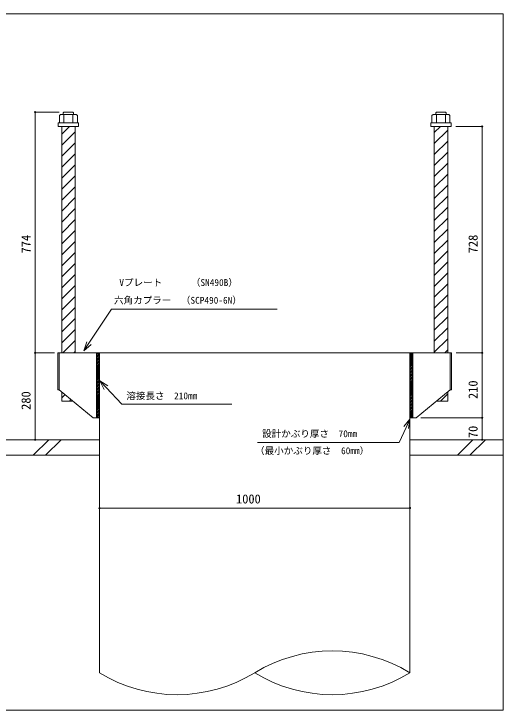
# Model space of a CAD drawing. Units: millimetres, scale not verified. Extents: x -10118 to 10118, y -9578 to 9578.
# Drawn here: x -1893 to -318, y -2558 to -318 of the extents above; entities that cross this region are included whole.
import ezdxf
from ezdxf.enums import TextEntityAlignment as Align

# ---------------------------------------------------------------- set-up
doc = ezdxf.new("R2010")
doc.units = ezdxf.units.MM
doc.header["$LTSCALE"] = 2
for name, color, linetype, lineweight in [('0-1_01_KUI', 5, 'Continuous', 18), ('0-4_09_SUNPO', 3, 'Continuous', 18), ('0-6_02_KANAMONO', 6, 'Continuous', 18), ('0-7_10_WAKU', 4, 'Continuous', 18), ('0-9_03_ANCHOR', 2, 'Continuous', 18)]:
    doc.layers.add(name, color=color, linetype=linetype, lineweight=lineweight)
doc.styles.add('ＭＳ ゴシック', font='')
doc.styles.get('ＭＳ ゴシック').set_extended_font_data('MS Gothic')

msp = doc.modelspace()

# ---------------------------------------------------------------- linework, layer by layer
at = {"layer": '0-1_01_KUI'}
for p, q in [((-1617.673, -1407.673), (-617.673, -1407.673)), ((-1617.673, -1407.673), (-1617.673, -2437.673)), ((-617.673, -1407.673), (-617.673, -2437.673))]:
    msp.add_line(p, q, dxfattribs=at)
at = {"layer": '0-1_01_KUI', "color": 2}
for p, q in [((-1917.673, -1687.673), (-1617.673, -1687.673)), ((-317.673, -1687.673), (-617.673, -1687.673)), ((-1917.673, -1737.673), (-1617.673, -1737.673)), ((-317.673, -1737.673), (-617.673, -1737.673))]:
    msp.add_line(p, q, dxfattribs=at)
at = {"layer": '0-1_01_KUI', "color": 4}
for p, q in [((-1781.119, -1687.673), (-1831.119, -1737.673)), ((-1740.962, -1687.673), (-1790.962, -1737.673)), ((-414.624, -1687.673), (-464.624, -1737.673)), ((-374.467, -1687.673), (-424.467, -1737.673))]:
    msp.add_line(p, q, dxfattribs=at)
at = {"layer": '0-1_01_KUI'}
for centre, radius, start, end in [((-867.673, -2845.92), 478.712, 58.51775, 121.48225), ((-1367.673, -2029.426), 478.713, 238.51779, 301.48223), ((-867.673, -2029.426), 478.712, 238.51776, 301.48221)]:
    msp.add_arc(centre, radius, start, end, dxfattribs=at)
at = {"layer": '0-4_09_SUNPO'}
for p, q in [((-1747.302, -633.673), (-1824.943, -633.673)), ((-1824.943, -1407.673), (-1824.943, -633.673)), ((-470.173, -679.673), (-385.136, -679.673)), ((-385.136, -1407.673), (-385.136, -679.673)), ((-1668.157, -1401.961), (-1651.547, -1376.978)), ((-1766.737, -1407.673), (-1824.943, -1407.673)), ((-1824.943, -1687.673), (-1824.943, -1407.673)), ((-1762.673, -1407.673), (-1824.943, -1407.673)), ((-468.61, -1407.673), (-385.136, -1407.673)), ((-468.61, -1407.673), (-385.136, -1407.673)), ((-385.136, -1617.673), (-385.136, -1407.673)), ((-1616.857, -1498.461), (-1596.168, -1520.186)), ((-617.673, -1621.378), (-630.131, -1648.669)), ((-582.673, -1617.673), (-385.136, -1617.673)), ((-582.673, -1617.673), (-385.136, -1617.673)), ((-385.136, -1687.673), (-385.136, -1617.673)), ((-1632.673, -1687.673), (-1824.943, -1687.673)), ((-602.673, -1687.673), (-385.136, -1687.673)), ((-1617.673, -1892.673), (-1617.673, -1907.673)), ((-617.673, -1892.673), (-617.673, -1907.673)), ((-617.673, -1907.673), (-1617.673, -1907.673))]:
    msp.add_line(p, q, dxfattribs=at)
for points in [[(-1651.547, -1376.978), (-1579.133, -1268.056), (-1044.862, -1268.056)], [(-1644.853, -1381.429), (-1668.157, -1401.961), (-1658.241, -1372.528)], [(-1601.99, -1525.73), (-1616.857, -1498.461), (-1590.347, -1514.643)], [(-1596.168, -1520.186), (-1545.531, -1573.362), (-1191.092, -1573.362)], [(-637.444, -1645.331), (-617.673, -1621.378), (-622.818, -1652.007)], [(-630.131, -1648.669), (-651.864, -1696.279), (-1108.756, -1696.279)]]:
    msp.add_lwpolyline(points, dxfattribs=at)
for centre, start, end in [((-1824.943, -633.673), 90, 270), ((-1824.943, -633.673), 270, 90), ((-385.136, -679.673), 90, 270), ((-385.136, -679.673), 270, 90), ((-1824.943, -1407.673), 90, 270), ((-1824.943, -1407.673), 90, 270), ((-1824.943, -1407.673), 270, 90), ((-1824.943, -1407.673), 270, 90), ((-385.136, -1407.673), 90, 270), ((-385.136, -1407.673), 90, 270), ((-385.136, -1407.673), 270, 90), ((-385.136, -1407.673), 270, 90), ((-385.136, -1617.673), 90, 270), ((-385.136, -1617.673), 90, 270), ((-385.136, -1617.673), 270, 90), ((-385.136, -1617.673), 270, 90), ((-1824.943, -1687.673), 90, 270), ((-1824.943, -1687.673), 270, 90), ((-385.136, -1687.673), 90, 270), ((-385.136, -1687.673), 270, 90), ((-1617.673, -1907.673), 0, 180), ((-1617.673, -1907.673), 180, 0), ((-617.673, -1907.673), 0, 180), ((-617.673, -1907.673), 180, 0)]:
    msp.add_arc(centre, 1.875, start, end, dxfattribs=at)
at = {"layer": '0-6_02_KANAMONO'}
for p, q in [((-1751.737, -1407.673), (-1747.673, -1407.673)), ((-1751.737, -1407.673), (-1751.737, -1527.673)), ((-1747.673, -1407.673), (-1617.673, -1407.673)), ((-1747.673, -1407.673), (-1747.673, -1527.673)), ((-1626.673, -1408.609), (-1625.738, -1407.673)), ((-1626.673, -1410.377), (-1623.97, -1407.673)), ((-1626.673, -1412.144), (-1622.202, -1407.673)), ((-1626.673, -1413.912), (-1620.434, -1407.673)), ((-1626.673, -1419.216), (-1617.673, -1410.216)), ((-1617.673, -1407.673), (-1617.673, -1587.673)), ((-1617.673, -1407.673), (-1617.673, -1587.673)), ((-487.673, -1407.673), (-617.673, -1407.673)), ((-617.673, -1407.673), (-617.673, -1587.673)), ((-617.673, -1407.673), (-617.673, -1587.673)), ((-617.673, -1408.844), (-616.503, -1407.673)), ((-617.673, -1410.611), (-614.735, -1407.673)), ((-617.673, -1412.379), (-612.967, -1407.673)), ((-617.673, -1417.683), (-608.673, -1408.683)), ((-617.673, -1419.45), (-608.673, -1410.45)), ((-483.61, -1407.673), (-487.673, -1407.673)), ((-487.673, -1407.673), (-487.673, -1527.673)), ((-483.61, -1407.673), (-483.61, -1527.673)), ((-1626.673, -1420.983), (-1617.673, -1411.983)), ((-1626.673, -1422.751), (-1617.673, -1413.751)), ((-1626.673, -1424.519), (-1617.673, -1415.519)), ((-1626.673, -1429.822), (-1617.673, -1420.822)), ((-1626.673, -1431.59), (-1617.673, -1422.59)), ((-1626.673, -1433.358), (-1617.673, -1424.358)), ((-1626.673, -1435.125), (-1617.673, -1426.125)), ((-1626.673, -1440.429), (-1617.673, -1431.429)), ((-1626.673, -1442.197), (-1617.673, -1433.197)), ((-617.673, -1421.218), (-608.673, -1412.218)), ((-617.673, -1422.986), (-608.673, -1413.986)), ((-617.673, -1428.289), (-608.673, -1419.289)), ((-617.673, -1430.057), (-608.673, -1421.057)), ((-617.673, -1431.825), (-608.673, -1422.825)), ((-617.673, -1433.592), (-608.673, -1424.592)), ((-617.673, -1438.896), (-608.673, -1429.896)), ((-617.673, -1440.663), (-608.673, -1431.663)), ((-617.673, -1442.431), (-608.673, -1433.431)), ((-1626.673, -1443.964), (-1617.673, -1434.964)), ((-1626.673, -1445.732), (-1617.673, -1436.732)), ((-1626.673, -1451.035), (-1617.673, -1442.035)), ((-1626.673, -1452.803), (-1617.673, -1443.803)), ((-1626.673, -1454.571), (-1617.673, -1445.571)), ((-1626.673, -1456.339), (-1617.673, -1447.339)), ((-1626.673, -1461.642), (-1617.673, -1452.642)), ((-1626.673, -1463.41), (-1617.673, -1454.41)), ((-617.673, -1444.199), (-608.673, -1435.199)), ((-617.673, -1449.502), (-608.673, -1440.502)), ((-617.673, -1451.27), (-608.673, -1442.27)), ((-617.673, -1453.038), (-608.673, -1444.038)), ((-617.673, -1454.806), (-608.673, -1445.806)), ((-617.673, -1460.109), (-608.673, -1451.109)), ((-617.673, -1461.877), (-608.673, -1452.877)), ((-617.673, -1463.644), (-608.673, -1454.644)), ((-1626.673, -1465.177), (-1617.673, -1456.177)), ((-1626.673, -1466.945), (-1617.673, -1457.945)), ((-1626.673, -1472.249), (-1617.673, -1463.249)), ((-1626.673, -1474.016), (-1617.673, -1465.016)), ((-1626.673, -1475.784), (-1617.673, -1466.784)), ((-1626.673, -1477.552), (-1617.673, -1468.552)), ((-1626.673, -1482.855), (-1617.673, -1473.855)), ((-1626.673, -1484.623), (-1617.673, -1475.623)), ((-1626.673, -1486.391), (-1617.673, -1477.391)), ((-617.673, -1465.412), (-608.673, -1456.412)), ((-617.673, -1470.716), (-608.673, -1461.716)), ((-617.673, -1472.483), (-608.673, -1463.483)), ((-617.673, -1474.251), (-608.673, -1465.251)), ((-617.673, -1476.019), (-608.673, -1467.019)), ((-617.673, -1481.322), (-608.673, -1472.322)), ((-617.673, -1483.09), (-608.673, -1474.09)), ((-617.673, -1484.858), (-608.673, -1475.858)), ((-617.673, -1486.625), (-608.673, -1477.625)), ((-1626.673, -1488.158), (-1617.673, -1479.158)), ((-1626.673, -1493.462), (-1617.673, -1484.462)), ((-1626.673, -1495.23), (-1617.673, -1486.23)), ((-1626.673, -1496.997), (-1617.673, -1487.997)), ((-1626.673, -1498.765), (-1617.673, -1489.765)), ((-1626.673, -1504.068), (-1617.673, -1495.068)), ((-1626.673, -1505.836), (-1617.673, -1496.836)), ((-1626.673, -1507.604), (-1617.673, -1498.604)), ((-1626.673, -1509.372), (-1617.673, -1500.372)), ((-617.673, -1491.929), (-608.673, -1482.929)), ((-617.673, -1493.696), (-608.673, -1484.696)), ((-617.673, -1495.464), (-608.673, -1486.464)), ((-617.673, -1497.232), (-608.673, -1488.232)), ((-617.673, -1502.535), (-608.673, -1493.535)), ((-617.673, -1504.303), (-608.673, -1495.303)), ((-617.673, -1506.071), (-608.673, -1497.071)), ((-617.673, -1507.839), (-608.673, -1498.839)), ((-1626.673, -1514.675), (-1617.673, -1505.675)), ((-1626.673, -1516.443), (-1617.673, -1507.443)), ((-1626.673, -1518.21), (-1617.673, -1509.21)), ((-1626.673, -1519.978), (-1617.673, -1510.978)), ((-1626.673, -1525.282), (-1617.673, -1516.282)), ((-1626.673, -1527.049), (-1617.673, -1518.049)), ((-1626.673, -1528.817), (-1617.673, -1519.817)), ((-1626.673, -1530.585), (-1617.673, -1521.585)), ((-617.673, -1513.142), (-608.673, -1504.142)), ((-617.673, -1514.91), (-608.673, -1505.91)), ((-617.673, -1516.677), (-608.673, -1507.677)), ((-617.673, -1518.445), (-608.673, -1509.445)), ((-617.673, -1523.749), (-608.673, -1514.749)), ((-617.673, -1525.516), (-608.673, -1516.516)), ((-617.673, -1527.284), (-608.673, -1518.284)), ((-617.673, -1529.052), (-608.673, -1520.052)), ((-1747.673, -1527.673), (-1751.737, -1527.673)), ((-1637.673, -1617.673), (-1747.673, -1527.673)), ((-1626.673, -1535.888), (-1617.673, -1526.888)), ((-1626.673, -1537.656), (-1617.673, -1528.656)), ((-1626.673, -1539.424), (-1617.673, -1530.424)), ((-1626.673, -1541.191), (-1617.673, -1532.191)), ((-1626.673, -1546.495), (-1617.673, -1537.495)), ((-1626.673, -1548.263), (-1617.673, -1539.263)), ((-1626.673, -1550.03), (-1617.673, -1541.03)), ((-1626.673, -1551.798), (-1617.673, -1542.798)), ((-617.673, -1534.355), (-608.673, -1525.355)), ((-617.673, -1536.123), (-608.673, -1527.123)), ((-617.673, -1537.891), (-608.673, -1528.891)), ((-617.673, -1539.658), (-608.673, -1530.658)), ((-617.673, -1544.962), (-608.673, -1535.962)), ((-617.673, -1546.729), (-608.673, -1537.729)), ((-617.673, -1548.497), (-608.673, -1539.497)), ((-617.673, -1550.265), (-608.673, -1541.265)), ((-597.673, -1617.673), (-487.673, -1527.673)), ((-487.673, -1527.673), (-483.61, -1527.673)), ((-1626.673, -1557.101), (-1617.673, -1548.101)), ((-1626.673, -1558.869), (-1617.673, -1549.869)), ((-1626.673, -1560.637), (-1617.673, -1551.637)), ((-1626.673, -1562.405), (-1617.673, -1553.405)), ((-1626.673, -1567.708), (-1617.673, -1558.708)), ((-1626.673, -1569.476), (-1617.673, -1560.476)), ((-1626.673, -1571.243), (-1617.673, -1562.243)), ((-1626.673, -1573.011), (-1617.673, -1564.011)), ((-617.673, -1555.568), (-608.673, -1546.568)), ((-617.673, -1557.336), (-608.673, -1548.336)), ((-617.673, -1559.104), (-608.673, -1550.104)), ((-617.673, -1560.872), (-608.673, -1551.872)), ((-617.673, -1566.175), (-608.673, -1557.175)), ((-617.673, -1567.943), (-608.673, -1558.943)), ((-617.673, -1569.71), (-608.673, -1560.71)), ((-617.673, -1571.478), (-608.673, -1562.478)), ((-617.673, -1576.782), (-608.673, -1567.782)), ((-1626.673, -1578.315), (-1617.673, -1569.315)), ((-1626.673, -1580.082), (-1617.673, -1571.082)), ((-1626.673, -1581.85), (-1617.673, -1572.85)), ((-1626.673, -1583.618), (-1617.673, -1574.618)), ((-1626.673, -1588.921), (-1617.673, -1579.921)), ((-1626.673, -1590.689), (-1617.673, -1581.689)), ((-1626.673, -1592.457), (-1617.673, -1583.457)), ((-1626.673, -1594.224), (-1617.673, -1585.224)), ((-617.673, -1578.549), (-608.673, -1569.549)), ((-617.673, -1580.317), (-608.673, -1571.317)), ((-617.673, -1582.085), (-608.673, -1573.085)), ((-617.673, -1587.388), (-608.673, -1578.388)), ((-617.673, -1589.156), (-608.673, -1580.156)), ((-617.673, -1590.924), (-608.673, -1581.924)), ((-617.673, -1592.691), (-608.673, -1583.691)), ((-617.673, -1597.995), (-608.673, -1588.995)), ((-1626.673, -1599.528), (-1617.673, -1590.528)), ((-1626.673, -1601.296), (-1617.673, -1592.296)), ((-1626.673, -1603.063), (-1617.673, -1594.063)), ((-1626.673, -1604.831), (-1617.673, -1595.831)), ((-1626.673, -1610.134), (-1617.673, -1601.134)), ((-1626.673, -1611.902), (-1617.673, -1602.902)), ((-1626.673, -1613.67), (-1617.673, -1604.67)), ((-1626.673, -1615.438), (-1617.673, -1606.438)), ((-1623.606, -1617.673), (-1617.673, -1611.741)), ((-617.673, -1599.763), (-608.673, -1590.763)), ((-617.673, -1601.53), (-608.673, -1592.53)), ((-617.673, -1603.298), (-608.673, -1594.298)), ((-617.673, -1608.601), (-608.673, -1599.601)), ((-617.673, -1610.369), (-608.673, -1601.369)), ((-617.673, -1612.137), (-608.673, -1603.137)), ((-617.673, -1613.905), (-608.673, -1604.905)), ((-616.139, -1617.673), (-608.673, -1610.208)), ((-614.371, -1617.673), (-608.673, -1611.976)), ((-1617.673, -1617.673), (-1637.673, -1617.673)), ((-1621.838, -1617.673), (-1617.673, -1613.509)), ((-1620.07, -1617.673), (-1617.673, -1615.276)), ((-1618.302, -1617.673), (-1617.673, -1617.044)), ((-617.673, -1617.673), (-597.673, -1617.673)), ((-612.603, -1617.673), (-608.673, -1613.743)), ((-610.835, -1617.673), (-608.673, -1615.511))]:
    msp.add_line(p, q, dxfattribs=at)
for points in [[(-1626.673, -1407.673), (-1617.673, -1407.673), (-1617.673, -1617.673), (-1626.673, -1617.673)], [(-617.673, -1407.673), (-608.673, -1407.673), (-608.673, -1617.673), (-617.673, -1617.673)]]:
    msp.add_lwpolyline(points, close=True, dxfattribs=at)
at = {"layer": '0-7_10_WAKU'}
msp.add_line((-317.673, -317.673), (-3517.673, -317.673), dxfattribs=at)
msp.add_lwpolyline([(-317.673, -317.673), (-317.673, -2557.673), (-3517.673, -2557.673)], dxfattribs=at)
at = {"layer": '0-9_03_ANCHOR'}
for p, q in [((-1732.302, -633.673), (-1734.173, -635.544)), ((-1734.173, -635.544), (-1734.173, -641.673)), ((-1703.044, -633.673), (-1732.302, -633.673)), ((-532.302, -633.673), (-534.173, -635.544)), ((-534.173, -635.544), (-534.173, -641.673)), ((-503.044, -633.673), (-532.302, -633.673)), ((-1739.184, -704.411), (-1714.446, -679.673)), ((-539.184, -699.261), (-519.596, -679.673)), ((-539.184, -734.617), (-496.163, -691.596)), ((-1739.184, -739.766), (-1696.163, -696.746)), ((-1739.184, -775.122), (-1696.163, -732.101)), ((-539.184, -769.972), (-496.163, -726.951)), ((-1739.184, -810.477), (-1696.163, -767.456)), ((-539.184, -805.327), (-496.163, -762.307)), ((-1739.184, -845.832), (-1696.163, -802.812)), ((-539.184, -840.683), (-496.163, -797.662)), ((-1739.184, -881.188), (-1696.163, -838.167)), ((-539.184, -876.038), (-496.163, -833.017)), ((-1739.184, -916.543), (-1696.163, -873.522)), ((-539.184, -911.393), (-496.163, -868.373)), ((-1739.184, -951.898), (-1696.163, -908.878)), ((-539.184, -946.749), (-496.163, -903.728)), ((-539.184, -982.104), (-496.163, -939.083)), ((-1739.184, -987.254), (-1696.163, -944.233)), ((-1739.184, -1022.609), (-1696.163, -979.588)), ((-539.184, -1017.459), (-496.163, -974.439)), ((-1739.184, -1057.964), (-1696.163, -1014.944)), ((-539.184, -1052.815), (-496.163, -1009.794)), ((-1739.184, -1093.32), (-1696.163, -1050.299)), ((-539.184, -1088.17), (-496.163, -1045.149)), ((-1739.184, -1128.675), (-1696.163, -1085.654)), ((-539.184, -1123.525), (-496.163, -1080.505)), ((-539.184, -1158.881), (-496.163, -1115.86)), ((-1739.184, -1164.03), (-1696.163, -1121.01)), ((-1739.184, -1199.386), (-1696.163, -1156.365)), ((-539.184, -1194.236), (-496.163, -1151.215)), ((-539.184, -1229.591), (-496.163, -1186.571)), ((-1739.184, -1234.741), (-1696.163, -1191.72)), ((-1739.184, -1270.096), (-1696.163, -1227.076)), ((-539.184, -1264.947), (-496.163, -1221.926)), ((-1739.184, -1305.452), (-1696.163, -1262.431)), ((-539.184, -1300.302), (-496.163, -1257.281)), ((-1739.184, -1340.807), (-1696.163, -1297.786)), ((-539.184, -1335.657), (-496.163, -1292.637)), ((-1739.184, -1376.162), (-1696.163, -1333.142)), ((-539.184, -1371.013), (-496.163, -1327.992)), ((-539.184, -1406.368), (-496.163, -1363.347)), ((-1735.339, -1407.673), (-1696.163, -1368.497)), ((-1699.984, -1407.673), (-1696.163, -1403.852)), ((-505.134, -1407.673), (-496.163, -1398.703)), ((-1739.184, -1552.939), (-1729.108, -1542.863)), ((-519.712, -1563.673), (-496.163, -1540.124)), ((-1714.562, -1563.673), (-1709.662, -1558.773))]:
    msp.add_line(p, q, dxfattribs=at)
at = {"layer": '0-9_03_ANCHOR', "color": 4}
for p, q in [((-1732.107, -641.673), (-1732.107, -667.673)), ((-1703.24, -641.673), (-1703.24, -667.673)), ((-532.107, -641.673), (-532.107, -667.673)), ((-503.24, -641.673), (-503.24, -667.673))]:
    msp.add_line(p, q, dxfattribs=at)
for points in [[(-1742.673, -641.673), (-1692.673, -641.673), (-1688.673, -643.983), (-1688.673, -667.673), (-1746.673, -667.673), (-1746.673, -643.983)], [(-542.673, -641.673), (-492.673, -641.673), (-488.673, -643.983), (-488.673, -667.673), (-546.673, -667.673), (-546.673, -643.983)], [(-1685.173, -667.673), (-1685.173, -679.673), (-1750.173, -679.673), (-1750.173, -667.673)], [(-485.173, -667.673), (-485.173, -679.673), (-550.173, -679.673), (-550.173, -667.673)]]:
    msp.add_lwpolyline(points, close=True, dxfattribs=at)
at = {"layer": '0-9_03_ANCHOR'}
for points in [[(-1703.044, -633.673), (-1701.173, -635.544), (-1701.173, -641.673)], [(-503.044, -633.673), (-501.173, -635.544), (-501.173, -641.673)], [(-1739.184, -1534.619), (-1739.184, -1563.673), (-1703.673, -1563.673)], [(-531.673, -1563.673), (-496.163, -1563.673), (-496.163, -1534.619)]]:
    msp.add_lwpolyline(points, dxfattribs=at)
for points in [[(-1739.184, -679.673), (-1696.163, -679.673), (-1696.163, -1407.673), (-1739.184, -1407.673)], [(-539.184, -679.673), (-496.163, -679.673), (-496.163, -1407.673), (-539.184, -1407.673)]]:
    msp.add_lwpolyline(points, close=True, dxfattribs=at)

# ---------------------------------------------------------------- texts
at = {"layer": '0-4_09_SUNPO', "color": 7, "style": 'ＭＳ ゴシック'}
for s, p in [('774', (-1830.943, -1088.332)), ('728', (-391.136, -1087.878)), ('210', (-391.136, -1556.764)), ('280', (-1830.943, -1591.764)), ('70', (-391.136, -1682.673))]:
    msp.add_text(s, height=29.33, rotation=90, dxfattribs=at).set_placement(p, align=Align.BOTTOM_LEFT)
for s, height, p in [(' Vプレート\u3000\u3000\u3000（SN490B）', 21.99, (-1568.608, -1199.533)), ('六角カプラー\u3000（SCP490-6N）', 21.99, (-1570.824, -1256.692)), ('溶接長さ\u3000210mm', 21.99, (-1531.264, -1564.095)), (' 設計かぶり厚さ\u300070mm', 21.99, (-1108.756, -1686.058)), ('（最小かぶり厚さ\u300060mm）', 21.99, (-1116.596, -1740.83)), ('1000', 29.33, (-1177.901, -1901.673))]:
    msp.add_text(s, height=height, dxfattribs=at).set_placement(p, align=Align.BOTTOM_LEFT)

doc.saveas('drawing.dxf')
